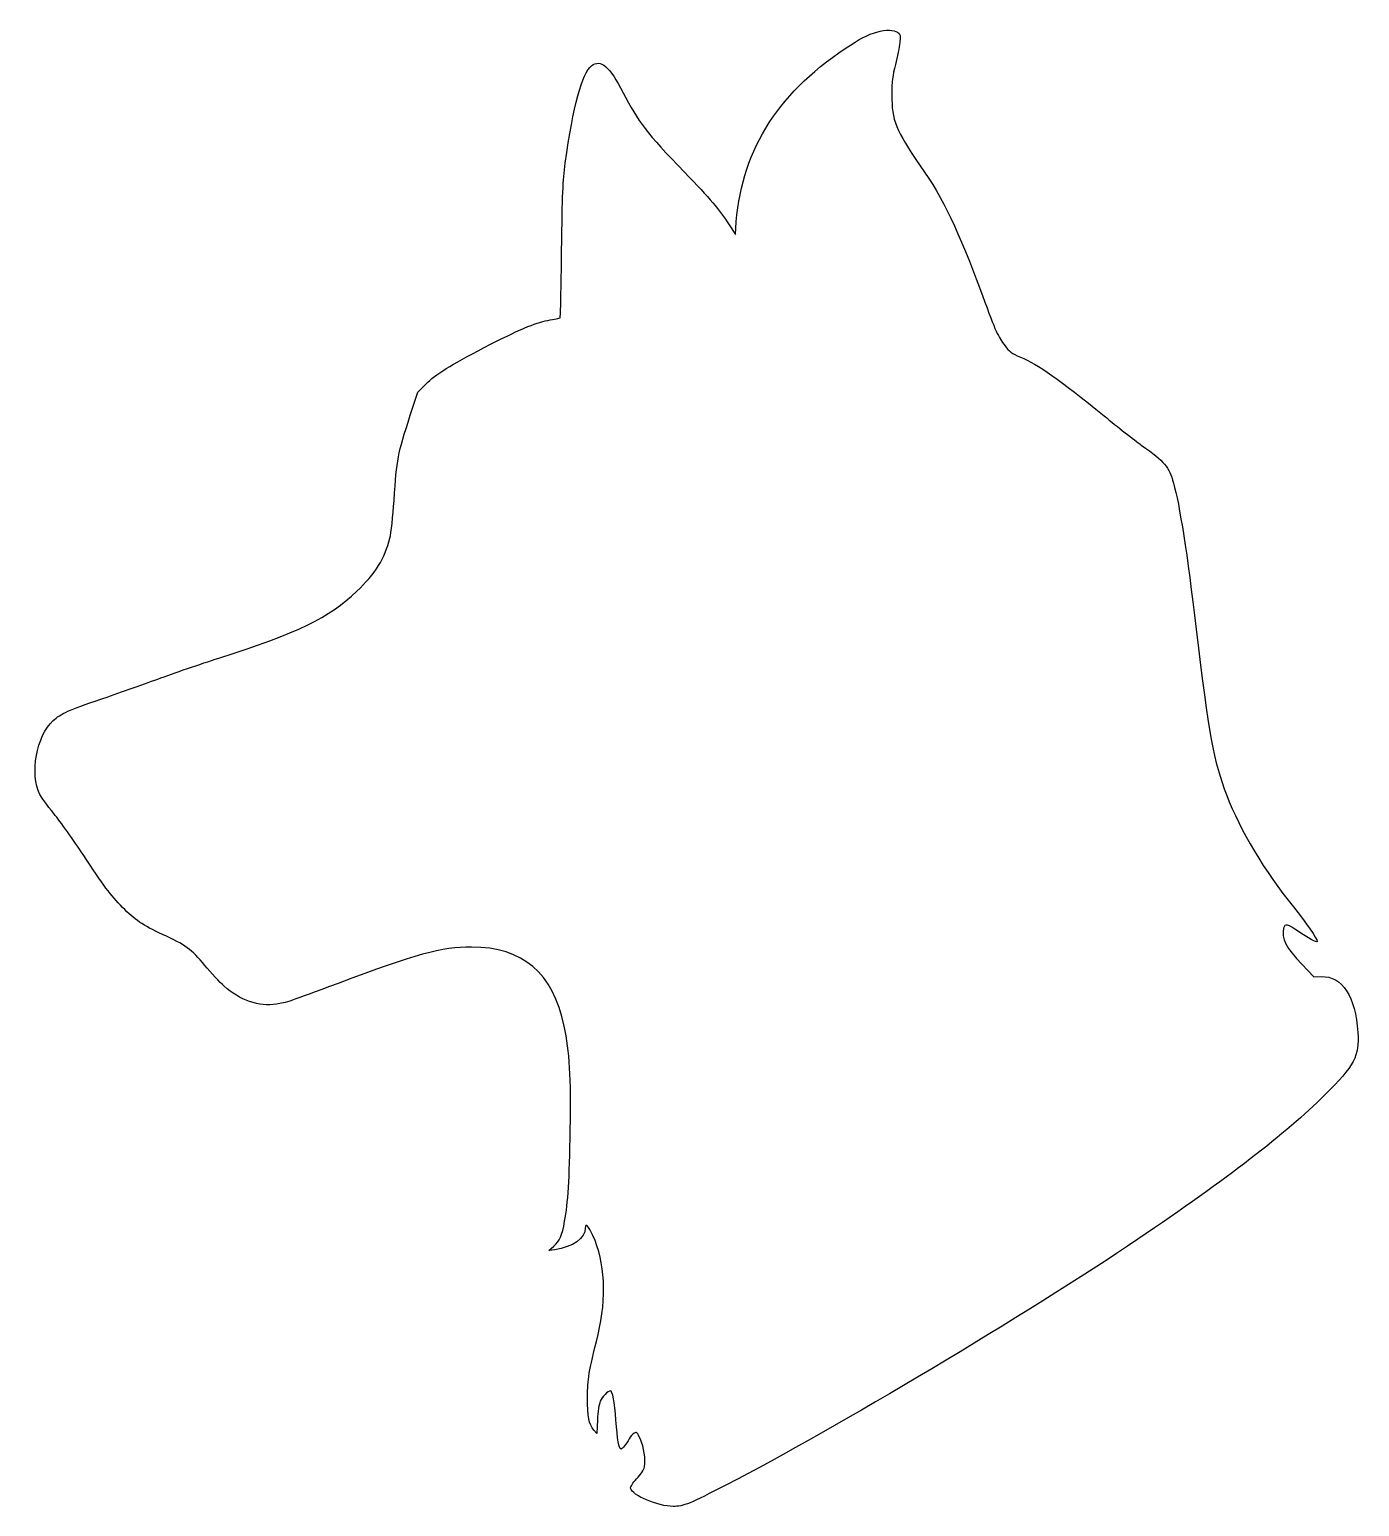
# Model space of a CAD drawing. Header units: centimetres. Extents: x -17.8 to 17.7, y -19.7 to 19.7.
import ezdxf

# ---------------------------------------------------------------- set-up
doc = ezdxf.new("R2010")
doc.units = ezdxf.units.CM
doc.header["$MEASUREMENT"] = 0
doc.layers.add('Layer 1', color=7, linetype='Continuous')

msp = doc.modelspace()

# ---------------------------------------------------------------- linework, layer by layer
at = {"layer": 'Layer 1'}
msp.add_open_spline([(4.80836, 19.63208), (4.56494, 19.56505), (4.34975, 19.45569), (3.96522, 19.19464), (3.96522, 19.19464), (2.09903, 17.94228), (1.15711, 16.39006), (1.04775, 14.39333), (1.04775, 14.39333), (1.04775, 14.39333), (1.04069, 14.23458), (1.04069, 14.23458), (1.04069, 14.23458), (1.04069, 14.23458), (0.87136, 14.49564), (0.87136, 14.49564), (0.87136, 14.49564), (0.60325, 14.90839), (0.37042, 15.18003), (-0.3175, 15.89617), (-0.3175, 15.89617), (-1.34056, 16.9545), (-1.55222, 17.22967), (-1.95439, 18.01636), (-1.95439, 18.01636), (-2.31775, 18.72192), (-2.55411, 18.923), (-2.79753, 18.7325), (-2.79753, 18.7325), (-3.05506, 18.52789), (-3.28789, 17.66358), (-3.49603, 16.13958), (-3.49603, 16.13958), (-3.56306, 15.64922), (-3.57364, 15.34583), (-3.59481, 13.80419), (-3.59481, 13.80419), (-3.60539, 12.83052), (-3.62303, 12.02972), (-3.63362, 12.01913), (-3.63362, 12.01913), (-3.6442, 12.01207), (-3.78884, 11.98032), (-3.9617, 11.94505), (-3.9617, 11.94505), (-4.32153, 11.87802), (-4.71664, 11.70869), (-5.66209, 11.22186), (-5.66209, 11.22186), (-6.54403, 10.76678), (-6.95678, 10.50925), (-7.21431, 10.25172), (-7.21431, 10.25172), (-7.21431, 10.25172), (-7.4295, 10.03653), (-7.4295, 10.03653), (-7.4295, 10.03653), (-7.4295, 10.03653), (-7.62706, 9.41917), (-7.62706, 9.41917), (-7.62706, 9.41917), (-7.96925, 8.36789), (-7.98689, 8.26911), (-8.06098, 7.15081), (-8.06098, 7.15081), (-8.0892, 6.72748), (-8.13859, 6.27592), (-8.17034, 6.14539), (-8.17034, 6.14539), (-8.3044, 5.60917), (-8.5584, 5.19642), (-9.05581, 4.72722), (-9.05581, 4.72722), (-9.8037, 4.01461), (-10.61509, 3.6195), (-12.73528, 2.94569), (-12.73528, 2.94569), (-13.21153, 2.794), (-13.94178, 2.54352), (-14.35806, 2.3883), (-14.35806, 2.3883), (-14.77434, 2.23661), (-15.45873, 1.99319), (-15.87853, 1.85208), (-15.87853, 1.85208), (-16.72872, 1.5628), (-16.94039, 1.46755), (-17.14853, 1.28058), (-17.14853, 1.28058), (-17.58597, 0.88547), (-17.77647, -0.15875), (-17.50484, -0.68792), (-17.50484, -0.68792), (-17.47662, -0.74436), (-17.30728, -0.9772), (-17.12737, -1.19945), (-17.12737, -1.19945), (-16.94745, -1.4217), (-16.5982, -1.91206), (-16.35126, -2.28953), (-16.35126, -2.28953), (-15.80093, -3.12209), (-15.62101, -3.3655), (-15.29645, -3.69711), (-15.29645, -3.69711), (-14.97542, -4.02872), (-14.76023, -4.17336), (-14.23106, -4.41678), (-14.23106, -4.41678), (-13.62428, -4.69547), (-13.45848, -4.81189), (-13.1057, -5.24228), (-13.1057, -5.24228), (-12.93637, -5.44336), (-12.70353, -5.69736), (-12.58712, -5.79967), (-12.58712, -5.79967), (-12.18143, -6.16656), (-11.64873, -6.35), (-11.19718, -6.27945), (-11.19718, -6.27945), (-10.9326, -6.23712), (-10.85499, -6.20889), (-9.55324, -5.72206), (-9.55324, -5.72206), (-7.49655, -4.94595), (-6.79099, -4.75545), (-5.99724, -4.75545), (-5.99724, -4.75545), (-4.62846, -4.75545), (-3.82766, -5.43984), (-3.52427, -6.86153), (-3.52427, -6.86153), (-3.37963, -7.54945), (-3.34083, -8.21267), (-3.36552, -9.6132), (-3.36552, -9.6132), (-3.38669, -10.97845), (-3.42196, -11.56406), (-3.51369, -12.06148), (-3.51369, -12.06148), (-3.58425, -12.45659), (-3.64422, -12.58712), (-3.80297, -12.72823), (-3.80297, -12.72823), (-3.80297, -12.72823), (-3.9335, -12.84465), (-3.9335, -12.84465), (-3.9335, -12.84465), (-3.9335, -12.84465), (-3.77475, -12.82348), (-3.77475, -12.82348), (-3.77475, -12.82348), (-3.2985, -12.7494), (-2.96336, -12.51304), (-2.96336, -12.2414), (-2.96336, -12.2414), (-2.96336, -12.10029), (-2.88575, -12.1779), (-2.76228, -12.44248), (-2.76228, -12.44248), (-2.4342, -13.15509), (-2.38481, -14.08995), (-2.6247, -15.08126), (-2.6247, -15.08126), (-2.87517, -16.10784), (-2.89987, -16.25248), (-2.90339, -16.75695), (-2.90339, -16.75695), (-2.90692, -17.27553), (-2.86811, -17.47309), (-2.73758, -17.62831), (-2.73758, -17.62831), (-2.73758, -17.62831), (-2.65644, -17.72003), (-2.65644, -17.72003), (-2.65644, -17.72003), (-2.65644, -17.72003), (-2.6388, -17.35314), (-2.6388, -17.35314), (-2.6388, -17.35314), (-2.62822, -17.15206), (-2.59647, -16.92981), (-2.56472, -16.85925), (-2.56472, -16.85925), (-2.51886, -16.74636), (-2.35658, -16.58056), (-2.29308, -16.58056), (-2.29308, -16.58056), (-2.24016, -16.58056), (-2.18372, -16.88395), (-2.14844, -17.36373), (-2.14844, -17.36373), (-2.10963, -17.88231), (-2.0673, -18.13279), (-2.01086, -18.13279), (-2.01086, -18.13279), (-1.97558, -18.13279), (-1.8768, -18.00932), (-1.79214, -17.85762), (-1.79214, -17.85762), (-1.76039, -17.79765), (-1.70042, -17.73415), (-1.66161, -17.70945), (-1.66161, -17.70945), (-1.59105, -17.67417), (-1.57694, -17.68476), (-1.4958, -17.8682), (-1.4958, -17.8682), (-1.39702, -18.08339), (-1.35116, -18.40089), (-1.38997, -18.60903), (-1.38997, -18.60903), (-1.40761, -18.70075), (-1.47464, -18.80306), (-1.59458, -18.93006), (-1.59458, -18.93006), (-1.70041, -19.03942), (-1.76391, -19.14173), (-1.75686, -19.177), (-1.75686, -19.177), (-1.72158, -19.3675), (-1.03014, -19.66031), (-0.61739, -19.66383), (-0.61739, -19.66383), (-0.34928, -19.66383), (-0.17289, -19.58975), (0.81489, -19.07822), (0.81489, -19.07822), (3.67945, -17.60008), (8.8547, -14.50975), (11.76511, -12.54125), (11.76511, -12.54125), (14.17105, -10.91494), (15.688, -9.74372), (16.7428, -8.6995), (16.7428, -8.6995), (17.54361, -7.90575), (17.67061, -7.66939), (17.62827, -7.03086), (17.62827, -7.03086), (17.56477, -6.0713), (17.20494, -5.52097), (16.6546, -5.54214), (16.6546, -5.54214), (16.6546, -5.54214), (16.44999, -5.5492), (16.44999, -5.5492), (16.44999, -5.5492), (16.44999, -5.5492), (16.13249, -5.21406), (16.13249, -5.21406), (16.13249, -5.21406), (15.71974, -4.78367), (15.58216, -4.51203), (15.64918, -4.2545), (15.64918, -4.2545), (15.68093, -4.12044), (15.75854, -4.13808), (16.04782, -4.34269), (16.04782, -4.34269), (16.28418, -4.5085), (16.54524, -4.64608), (16.54524, -4.60727), (16.54524, -4.60727), (16.54524, -4.52966), (16.25243, -4.10633), (15.91024, -3.68652), (15.91024, -3.68652), (15.15177, -2.75166), (14.48502, -1.63688), (14.13224, -0.7126), (14.13224, -0.7126), (13.77593, 0.21873), (13.65246, 0.88548), (13.31732, 3.72182), (13.31732, 3.72182), (13.08096, 5.73265), (12.87635, 7.04146), (12.71407, 7.61296), (12.71407, 7.61296), (12.58707, 8.05746), (12.49888, 8.15977), (11.85329, 8.62543), (11.85329, 8.62543), (11.66985, 8.75949), (11.22535, 9.10874), (10.86551, 9.40154), (10.86551, 9.40154), (9.66607, 10.37873), (9.10162, 10.77737), (8.63243, 10.9714), (8.63243, 10.9714), (8.39607, 11.07018), (8.3361, 11.11251), (8.22321, 11.26773), (8.22321, 11.26773), (8.03271, 11.52173), (7.98685, 11.62051), (7.61996, 12.61181), (7.61996, 12.61181), (6.95321, 14.4145), (6.5969, 15.15534), (5.96543, 16.06903), (5.96543, 16.06903), (5.30574, 17.02153), (5.20343, 17.27553), (5.20696, 17.95639), (5.20696, 17.95639), (5.20696, 18.31622), (5.2246, 18.46792), (5.30221, 18.76778), (5.30221, 18.76778), (5.35513, 18.97239), (5.40804, 19.23345), (5.41863, 19.35339), (5.41863, 19.35339), (5.4398, 19.55095), (5.43627, 19.57211), (5.35866, 19.62856), (5.35866, 19.62856), (5.25988, 19.69559), (5.0588, 19.69912), (4.80833, 19.63209), (4.80833, 19.63209), (4.80833, 19.63209), (4.80836, 19.63208), (4.80836, 19.63208)], degree=3, knots=[0, 0, 0, 0, 0.01204819, 0.01204819, 0.01204819, 0.01204819, 0.02409639, 0.02409639, 0.02409639, 0.02409639, 0.03614458, 0.03614458, 0.03614458, 0.03614458, 0.04819277, 0.04819277, 0.04819277, 0.04819277, 0.06024096, 0.06024096, 0.06024096, 0.06024096, 0.07228916, 0.07228916, 0.07228916, 0.07228916, 0.08433735, 0.08433735, 0.08433735, 0.08433735, 0.09638554, 0.09638554, 0.09638554, 0.09638554, 0.10843373, 0.10843373, 0.10843373, 0.10843373, 0.12048193, 0.12048193, 0.12048193, 0.12048193, 0.13253012, 0.13253012, 0.13253012, 0.13253012, 0.14457831, 0.14457831, 0.14457831, 0.14457831, 0.15662651, 0.15662651, 0.15662651, 0.15662651, 0.1686747, 0.1686747, 0.1686747, 0.1686747, 0.18072289, 0.18072289, 0.18072289, 0.18072289, 0.19277108, 0.19277108, 0.19277108, 0.19277108, 0.20481928, 0.20481928, 0.20481928, 0.20481928, 0.21686747, 0.21686747, 0.21686747, 0.21686747, 0.22891566, 0.22891566, 0.22891566, 0.22891566, 0.24096386, 0.24096386, 0.24096386, 0.24096386, 0.25301205, 0.25301205, 0.25301205, 0.25301205, 0.26506024, 0.26506024, 0.26506024, 0.26506024, 0.27710843, 0.27710843, 0.27710843, 0.27710843, 0.28915663, 0.28915663, 0.28915663, 0.28915663, 0.30120482, 0.30120482, 0.30120482, 0.30120482, 0.31325301, 0.31325301, 0.31325301, 0.31325301, 0.3253012, 0.3253012, 0.3253012, 0.3253012, 0.3373494, 0.3373494, 0.3373494, 0.3373494, 0.34939759, 0.34939759, 0.34939759, 0.34939759, 0.36144578, 0.36144578, 0.36144578, 0.36144578, 0.37349398, 0.37349398, 0.37349398, 0.37349398, 0.38554217, 0.38554217, 0.38554217, 0.38554217, 0.39759036, 0.39759036, 0.39759036, 0.39759036, 0.40963855, 0.40963855, 0.40963855, 0.40963855, 0.42168675, 0.42168675, 0.42168675, 0.42168675, 0.43373494, 0.43373494, 0.43373494, 0.43373494, 0.44578313, 0.44578313, 0.44578313, 0.44578313, 0.45783133, 0.45783133, 0.45783133, 0.45783133, 0.46987952, 0.46987952, 0.46987952, 0.46987952, 0.48192771, 0.48192771, 0.48192771, 0.48192771, 0.4939759, 0.4939759, 0.4939759, 0.4939759, 0.5060241, 0.5060241, 0.5060241, 0.5060241, 0.51807229, 0.51807229, 0.51807229, 0.51807229, 0.53012048, 0.53012048, 0.53012048, 0.53012048, 0.54216867, 0.54216867, 0.54216867, 0.54216867, 0.55421687, 0.55421687, 0.55421687, 0.55421687, 0.56626506, 0.56626506, 0.56626506, 0.56626506, 0.57831325, 0.57831325, 0.57831325, 0.57831325, 0.59036145, 0.59036145, 0.59036145, 0.59036145, 0.60240964, 0.60240964, 0.60240964, 0.60240964, 0.61445783, 0.61445783, 0.61445783, 0.61445783, 0.62650602, 0.62650602, 0.62650602, 0.62650602, 0.63855422, 0.63855422, 0.63855422, 0.63855422, 0.65060241, 0.65060241, 0.65060241, 0.65060241, 0.6626506, 0.6626506, 0.6626506, 0.6626506, 0.6746988, 0.6746988, 0.6746988, 0.6746988, 0.68674699, 0.68674699, 0.68674699, 0.68674699, 0.69879518, 0.69879518, 0.69879518, 0.69879518, 0.71084337, 0.71084337, 0.71084337, 0.71084337, 0.72289157, 0.72289157, 0.72289157, 0.72289157, 0.73493976, 0.73493976, 0.73493976, 0.73493976, 0.74698795, 0.74698795, 0.74698795, 0.74698795, 0.75903614, 0.75903614, 0.75903614, 0.75903614, 0.77108434, 0.77108434, 0.77108434, 0.77108434, 0.78313253, 0.78313253, 0.78313253, 0.78313253, 0.79518072, 0.79518072, 0.79518072, 0.79518072, 0.80722892, 0.80722892, 0.80722892, 0.80722892, 0.81927711, 0.81927711, 0.81927711, 0.81927711, 0.8313253, 0.8313253, 0.8313253, 0.8313253, 0.84337349, 0.84337349, 0.84337349, 0.84337349, 0.85542169, 0.85542169, 0.85542169, 0.85542169, 0.86746988, 0.86746988, 0.86746988, 0.86746988, 0.87951807, 0.87951807, 0.87951807, 0.87951807, 0.89156627, 0.89156627, 0.89156627, 0.89156627, 0.90361446, 0.90361446, 0.90361446, 0.90361446, 0.91566265, 0.91566265, 0.91566265, 0.91566265, 0.92771084, 0.92771084, 0.92771084, 0.92771084, 0.93975904, 0.93975904, 0.93975904, 0.93975904, 0.95180723, 0.95180723, 0.95180723, 0.95180723, 0.96385542, 0.96385542, 0.96385542, 0.96385542, 0.97590361, 0.97590361, 0.97590361, 0.97590361, 1, 1, 1, 1], dxfattribs=at)

doc.saveas('drawing.dxf')
